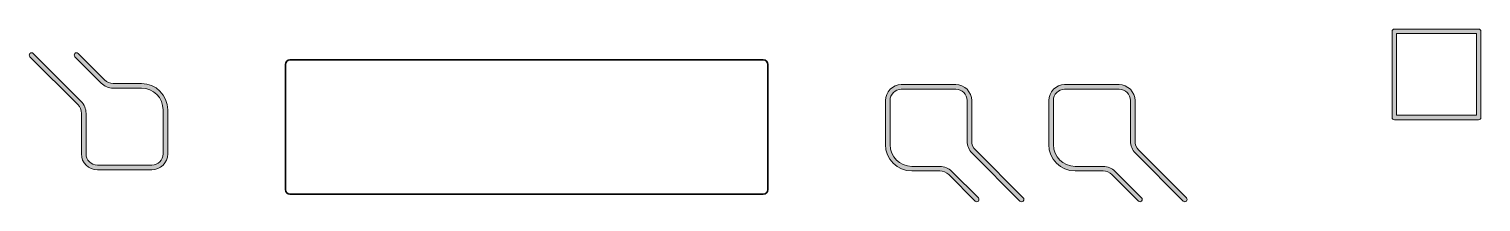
# Model space of a CAD drawing. Header units: inches. Extents: x 94 to 254, y -111 to -92.
import ezdxf

# ---------------------------------------------------------------- set-up
doc = ezdxf.new("R2010")
doc.units = ezdxf.units.IN
doc.header["$MEASUREMENT"] = 0
doc.layers.add('decoupeINt', color=7, linetype='Continuous')

# ---------------------------------------------------------------- blocks, each defined once
blk = doc.blocks.new('block 2')
at = {"layer": 'decoupeINt', "true_color": 0xcc6566}
h = blk.add_hatch(color=13, dxfattribs=at)
h.dxf.hatch_style = 2
edge = h.paths.add_edge_path()
edge.add_spline(control_points=[(106.04, -97.97), (106.04, -97.97), (102.94, -97.97), (102.94, -97.97), (102.58, -97.97), (102.23, -97.83), (101.97, -97.57), (101.97, -97.57), (99.06, -94.66), (99.06, -94.66), (98.96, -94.56), (98.8, -94.56), (98.71, -94.66), (98.61, -94.76), (98.61, -94.92), (98.71, -95.02), (98.71, -95.02), (101.62, -97.93), (101.62, -97.93), (101.97, -98.28), (102.44, -98.48), (102.94, -98.48), (102.94, -98.48), (106.04, -98.48), (106.04, -98.48), (107.36, -98.48), (108.43, -99.55), (108.43, -100.87), (108.43, -100.87), (108.43, -105.73), (108.43, -105.73), (108.43, -106.41), (107.87, -106.97), (107.19, -106.97), (107.19, -106.97), (101.19, -106.97), (101.19, -106.97), (100.5, -106.97), (99.94, -106.41), (99.94, -105.73), (99.94, -105.73), (99.94, -101.26), (99.94, -101.26), (99.94, -100.76), (99.74, -100.29), (99.39, -99.94), (99.39, -99.94), (94.11, -94.66), (94.11, -94.66), (94.02, -94.57), (93.85, -94.57), (93.76, -94.66), (93.66, -94.76), (93.66, -94.92), (93.76, -95.02), (93.76, -95.02), (99.03, -100.29), (99.03, -100.29), (99.29, -100.55), (99.43, -100.9), (99.43, -101.26), (99.43, -101.26), (99.43, -105.73), (99.43, -105.73), (99.43, -106.69), (100.22, -107.48), (101.19, -107.48), (101.19, -107.48), (107.19, -107.48), (107.19, -107.48), (108.15, -107.48), (108.94, -106.69), (108.94, -105.73), (108.94, -105.73), (108.94, -100.87), (108.94, -100.87), (108.94, -99.28), (107.64, -97.97), (106.04, -97.97)], knot_values=[0, 0, 0, 0, 1, 1, 1, 2, 2, 2, 3, 3, 3, 4, 4, 4, 5, 5, 5, 6, 6, 6, 7, 7, 7, 8, 8, 8, 9, 9, 9, 10, 10, 10, 11, 11, 11, 12, 12, 12, 13, 13, 13, 14, 14, 14, 15, 15, 15, 16, 16, 16, 17, 17, 17, 18, 18, 18, 19, 19, 19, 20, 20, 20, 21, 21, 21, 22, 22, 22, 23, 23, 23, 24, 24, 24, 25, 25, 25, 26, 26, 26, 26], degree=3, periodic=1)
h = blk.add_hatch(color=13, dxfattribs=at)
h.dxf.hatch_style = 2
edge = h.paths.add_edge_path()
edge.add_spline(control_points=[(197.97, -105.29), (197.71, -105.03), (197.57, -104.68), (197.57, -104.31), (197.57, -104.31), (197.57, -99.85), (197.57, -99.85), (197.57, -98.89), (196.78, -98.1), (195.81, -98.1), (195.81, -98.1), (189.81, -98.1), (189.81, -98.1), (188.85, -98.1), (188.06, -98.89), (188.06, -99.85), (188.06, -99.85), (188.06, -104.71), (188.06, -104.71), (188.06, -106.3), (189.36, -107.6), (190.96, -107.6), (190.96, -107.6), (194.06, -107.6), (194.06, -107.6), (194.42, -107.6), (194.77, -107.75), (195.03, -108.01), (195.03, -108.01), (197.94, -110.92), (197.94, -110.92), (198.04, -111.02), (198.2, -111.02), (198.3, -110.92), (198.39, -110.82), (198.39, -110.66), (198.3, -110.56), (198.3, -110.56), (195.38, -107.65), (195.38, -107.65), (195.03, -107.3), (194.56, -107.1), (194.06, -107.1), (194.06, -107.1), (190.96, -107.1), (190.96, -107.1), (189.64, -107.1), (188.57, -106.03), (188.57, -104.71), (188.57, -104.71), (188.57, -99.85), (188.57, -99.85), (188.57, -99.16), (189.13, -98.6), (189.81, -98.6), (189.81, -98.6), (195.81, -98.6), (195.81, -98.6), (196.5, -98.6), (197.06, -99.16), (197.06, -99.85), (197.06, -99.85), (197.06, -104.31), (197.06, -104.31), (197.06, -104.82), (197.26, -105.29), (197.61, -105.64), (197.61, -105.64), (202.89, -110.92), (202.89, -110.92), (202.94, -110.97), (203, -110.99), (203.07, -110.99), (203.13, -110.99), (203.2, -110.97), (203.24, -110.92), (203.34, -110.82), (203.34, -110.66), (203.24, -110.56), (203.24, -110.56), (197.97, -105.29), (197.97, -105.29)], knot_values=[0, 0, 0, 0, 1, 1, 1, 2, 2, 2, 3, 3, 3, 4, 4, 4, 5, 5, 5, 6, 6, 6, 7, 7, 7, 8, 8, 8, 9, 9, 9, 10, 10, 10, 11, 11, 11, 12, 12, 12, 13, 13, 13, 14, 14, 14, 15, 15, 15, 16, 16, 16, 17, 17, 17, 18, 18, 18, 19, 19, 19, 20, 20, 20, 21, 21, 21, 22, 22, 22, 23, 23, 23, 24, 24, 24, 25, 25, 25, 26, 26, 26, 27, 27, 27, 27], degree=3, periodic=1)
h = blk.add_hatch(color=13, dxfattribs=at)
h.dxf.hatch_style = 2
edge = h.paths.add_edge_path()
edge.add_spline(control_points=[(221.24, -110.56), (221.24, -110.56), (215.97, -105.29), (215.97, -105.29), (215.71, -105.03), (215.57, -104.68), (215.57, -104.31), (215.57, -104.31), (215.57, -99.85), (215.57, -99.85), (215.57, -98.89), (214.78, -98.1), (213.81, -98.1), (213.81, -98.1), (207.81, -98.1), (207.81, -98.1), (206.85, -98.1), (206.06, -98.89), (206.06, -99.85), (206.06, -99.85), (206.06, -104.71), (206.06, -104.71), (206.06, -106.3), (207.36, -107.6), (208.96, -107.6), (208.96, -107.6), (212.06, -107.6), (212.06, -107.6), (212.42, -107.6), (212.77, -107.75), (213.03, -108.01), (213.03, -108.01), (215.94, -110.92), (215.94, -110.92), (216.04, -111.02), (216.2, -111.02), (216.3, -110.92), (216.39, -110.82), (216.39, -110.66), (216.3, -110.56), (216.3, -110.56), (213.38, -107.65), (213.38, -107.65), (213.03, -107.3), (212.56, -107.1), (212.06, -107.1), (212.06, -107.1), (208.96, -107.1), (208.96, -107.1), (207.64, -107.1), (206.57, -106.03), (206.57, -104.71), (206.57, -104.71), (206.57, -99.85), (206.57, -99.85), (206.57, -99.16), (207.13, -98.6), (207.81, -98.6), (207.81, -98.6), (213.81, -98.6), (213.81, -98.6), (214.5, -98.6), (215.06, -99.16), (215.06, -99.85), (215.06, -99.85), (215.06, -104.31), (215.06, -104.31), (215.06, -104.82), (215.26, -105.29), (215.61, -105.64), (215.61, -105.64), (220.89, -110.92), (220.89, -110.92), (220.94, -110.97), (221, -110.99), (221.07, -110.99), (221.13, -110.99), (221.2, -110.97), (221.24, -110.92), (221.34, -110.82), (221.34, -110.66), (221.24, -110.56)], knot_values=[0, 0, 0, 0, 1, 1, 1, 2, 2, 2, 3, 3, 3, 4, 4, 4, 5, 5, 5, 6, 6, 6, 7, 7, 7, 8, 8, 8, 9, 9, 9, 10, 10, 10, 11, 11, 11, 12, 12, 12, 13, 13, 13, 14, 14, 14, 15, 15, 15, 16, 16, 16, 17, 17, 17, 18, 18, 18, 19, 19, 19, 20, 20, 20, 21, 21, 21, 22, 22, 22, 23, 23, 23, 24, 24, 24, 25, 25, 25, 26, 26, 26, 27, 27, 27, 27], degree=3, periodic=1)
at = {"layer": 'decoupeINt', "lineweight": 0}
for points, knots in [([(106.04, -97.97), (106.04, -97.97), (102.94, -97.97), (102.94, -97.97), (102.58, -97.97), (102.23, -97.83), (101.97, -97.57), (101.97, -97.57), (99.06, -94.66), (99.06, -94.66), (98.96, -94.56), (98.8, -94.56), (98.71, -94.66), (98.61, -94.76), (98.61, -94.92), (98.71, -95.02), (98.71, -95.02), (101.62, -97.93), (101.62, -97.93), (101.97, -98.28), (102.44, -98.48), (102.94, -98.48), (102.94, -98.48), (106.04, -98.48), (106.04, -98.48), (107.36, -98.48), (108.43, -99.55), (108.43, -100.87), (108.43, -100.87), (108.43, -105.73), (108.43, -105.73), (108.43, -106.41), (107.87, -106.97), (107.19, -106.97), (107.19, -106.97), (101.19, -106.97), (101.19, -106.97), (100.5, -106.97), (99.94, -106.41), (99.94, -105.73), (99.94, -105.73), (99.94, -101.26), (99.94, -101.26), (99.94, -100.76), (99.74, -100.29), (99.39, -99.94), (99.39, -99.94), (94.11, -94.66), (94.11, -94.66), (94.02, -94.57), (93.85, -94.57), (93.76, -94.66), (93.66, -94.76), (93.66, -94.92), (93.76, -95.02), (93.76, -95.02), (99.03, -100.29), (99.03, -100.29), (99.29, -100.55), (99.43, -100.9), (99.43, -101.26), (99.43, -101.26), (99.43, -105.73), (99.43, -105.73), (99.43, -106.69), (100.22, -107.48), (101.19, -107.48), (101.19, -107.48), (107.19, -107.48), (107.19, -107.48), (108.15, -107.48), (108.94, -106.69), (108.94, -105.73), (108.94, -105.73), (108.94, -100.87), (108.94, -100.87), (108.94, -99.28), (107.64, -97.97), (106.04, -97.97)], [0, 0, 0, 0, 1, 1, 1, 2, 2, 2, 3, 3, 3, 4, 4, 4, 5, 5, 5, 6, 6, 6, 7, 7, 7, 8, 8, 8, 9, 9, 9, 10, 10, 10, 11, 11, 11, 12, 12, 12, 13, 13, 13, 14, 14, 14, 15, 15, 15, 16, 16, 16, 17, 17, 17, 18, 18, 18, 19, 19, 19, 20, 20, 20, 21, 21, 21, 22, 22, 22, 23, 23, 23, 24, 24, 24, 25, 25, 25, 26, 26, 26, 26]), ([(197.97, -105.29), (197.71, -105.03), (197.57, -104.68), (197.57, -104.31), (197.57, -104.31), (197.57, -99.85), (197.57, -99.85), (197.57, -98.89), (196.78, -98.1), (195.81, -98.1), (195.81, -98.1), (189.81, -98.1), (189.81, -98.1), (188.85, -98.1), (188.06, -98.89), (188.06, -99.85), (188.06, -99.85), (188.06, -104.71), (188.06, -104.71), (188.06, -106.3), (189.36, -107.6), (190.96, -107.6), (190.96, -107.6), (194.06, -107.6), (194.06, -107.6), (194.42, -107.6), (194.77, -107.75), (195.03, -108.01), (195.03, -108.01), (197.94, -110.92), (197.94, -110.92), (198.04, -111.02), (198.2, -111.02), (198.3, -110.92), (198.39, -110.82), (198.39, -110.66), (198.3, -110.56), (198.3, -110.56), (195.38, -107.65), (195.38, -107.65), (195.03, -107.3), (194.56, -107.1), (194.06, -107.1), (194.06, -107.1), (190.96, -107.1), (190.96, -107.1), (189.64, -107.1), (188.57, -106.03), (188.57, -104.71), (188.57, -104.71), (188.57, -99.85), (188.57, -99.85), (188.57, -99.16), (189.13, -98.6), (189.81, -98.6), (189.81, -98.6), (195.81, -98.6), (195.81, -98.6), (196.5, -98.6), (197.06, -99.16), (197.06, -99.85), (197.06, -99.85), (197.06, -104.31), (197.06, -104.31), (197.06, -104.82), (197.26, -105.29), (197.61, -105.64), (197.61, -105.64), (202.89, -110.92), (202.89, -110.92), (202.94, -110.97), (203, -110.99), (203.07, -110.99), (203.13, -110.99), (203.2, -110.97), (203.24, -110.92), (203.34, -110.82), (203.34, -110.66), (203.24, -110.56), (203.24, -110.56), (197.97, -105.29), (197.97, -105.29)], [0, 0, 0, 0, 1, 1, 1, 2, 2, 2, 3, 3, 3, 4, 4, 4, 5, 5, 5, 6, 6, 6, 7, 7, 7, 8, 8, 8, 9, 9, 9, 10, 10, 10, 11, 11, 11, 12, 12, 12, 13, 13, 13, 14, 14, 14, 15, 15, 15, 16, 16, 16, 17, 17, 17, 18, 18, 18, 19, 19, 19, 20, 20, 20, 21, 21, 21, 22, 22, 22, 23, 23, 23, 24, 24, 24, 25, 25, 25, 26, 26, 26, 27, 27, 27, 27]), ([(221.24, -110.56), (221.24, -110.56), (215.97, -105.29), (215.97, -105.29), (215.71, -105.03), (215.57, -104.68), (215.57, -104.31), (215.57, -104.31), (215.57, -99.85), (215.57, -99.85), (215.57, -98.89), (214.78, -98.1), (213.81, -98.1), (213.81, -98.1), (207.81, -98.1), (207.81, -98.1), (206.85, -98.1), (206.06, -98.89), (206.06, -99.85), (206.06, -99.85), (206.06, -104.71), (206.06, -104.71), (206.06, -106.3), (207.36, -107.6), (208.96, -107.6), (208.96, -107.6), (212.06, -107.6), (212.06, -107.6), (212.42, -107.6), (212.77, -107.75), (213.03, -108.01), (213.03, -108.01), (215.94, -110.92), (215.94, -110.92), (216.04, -111.02), (216.2, -111.02), (216.3, -110.92), (216.39, -110.82), (216.39, -110.66), (216.3, -110.56), (216.3, -110.56), (213.38, -107.65), (213.38, -107.65), (213.03, -107.3), (212.56, -107.1), (212.06, -107.1), (212.06, -107.1), (208.96, -107.1), (208.96, -107.1), (207.64, -107.1), (206.57, -106.03), (206.57, -104.71), (206.57, -104.71), (206.57, -99.85), (206.57, -99.85), (206.57, -99.16), (207.13, -98.6), (207.81, -98.6), (207.81, -98.6), (213.81, -98.6), (213.81, -98.6), (214.5, -98.6), (215.06, -99.16), (215.06, -99.85), (215.06, -99.85), (215.06, -104.31), (215.06, -104.31), (215.06, -104.82), (215.26, -105.29), (215.61, -105.64), (215.61, -105.64), (220.89, -110.92), (220.89, -110.92), (220.94, -110.97), (221, -110.99), (221.07, -110.99), (221.13, -110.99), (221.2, -110.97), (221.24, -110.92), (221.34, -110.82), (221.34, -110.66), (221.24, -110.56)], [0, 0, 0, 0, 1, 1, 1, 2, 2, 2, 3, 3, 3, 4, 4, 4, 5, 5, 5, 6, 6, 6, 7, 7, 7, 8, 8, 8, 9, 9, 9, 10, 10, 10, 11, 11, 11, 12, 12, 12, 13, 13, 13, 14, 14, 14, 15, 15, 15, 16, 16, 16, 17, 17, 17, 18, 18, 18, 19, 19, 19, 20, 20, 20, 21, 21, 21, 22, 22, 22, 23, 23, 23, 24, 24, 24, 25, 25, 25, 26, 26, 26, 27, 27, 27, 27])]:
    blk.add_open_spline(points, degree=3, knots=knots, dxfattribs=at)

msp = doc.modelspace()

# ---------------------------------------------------------------- hatches: boundary and pattern name
at = {"layer": 'decoupeINt', "true_color": 0xcc6566}
h = msp.add_hatch(color=13, dxfattribs=at)
h.dxf.hatch_style = 2
edge = h.paths.add_edge_path()
edge.add_spline(control_points=[(253.45, -91.98), (253.45, -91.98), (244.16, -91.98), (244.16, -91.98), (244.02, -91.98), (243.91, -92.09), (243.91, -92.23), (243.91, -92.23), (243.91, -101.72), (243.91, -101.72), (243.91, -101.86), (244.02, -101.97), (244.16, -101.97), (244.16, -101.97), (253.45, -101.97), (253.45, -101.97), (253.59, -101.97), (253.7, -101.86), (253.7, -101.72), (253.7, -101.72), (253.7, -92.23), (253.7, -92.23), (253.7, -92.09), (253.59, -91.98), (253.45, -91.98)], knot_values=[0, 0, 0, 0, 1, 1, 1, 2, 2, 2, 3, 3, 3, 4, 4, 4, 5, 5, 5, 6, 6, 6, 7, 7, 7, 8, 8, 8, 8], degree=3, periodic=1)
h.paths.add_polyline_path([(253.2, -101.47), (244.41, -101.47), (244.41, -92.48), (253.2, -92.48)])

# ---------------------------------------------------------------- linework, layer by layer
at = {"layer": 'decoupeINt', "lineweight": 0}
msp.add_lwpolyline([(253.2, -101.47), (244.41, -101.47), (244.41, -92.48), (253.2, -92.48), (253.2, -101.47)], dxfattribs=at)
msp.add_open_spline([(253.45, -91.98), (253.45, -91.98), (244.16, -91.98), (244.16, -91.98), (244.02, -91.98), (243.91, -92.09), (243.91, -92.23), (243.91, -92.23), (243.91, -101.72), (243.91, -101.72), (243.91, -101.86), (244.02, -101.97), (244.16, -101.97), (244.16, -101.97), (253.45, -101.97), (253.45, -101.97), (253.59, -101.97), (253.7, -101.86), (253.7, -101.72), (253.7, -101.72), (253.7, -92.23), (253.7, -92.23), (253.7, -92.09), (253.59, -91.98), (253.45, -91.98)], degree=3, knots=[0, 0, 0, 0, 1, 1, 1, 2, 2, 2, 3, 3, 3, 4, 4, 4, 5, 5, 5, 6, 6, 6, 7, 7, 7, 8, 8, 8, 8], dxfattribs=at)
at = {"layer": 'decoupeINt', "color": 13, "lineweight": 35, "true_color": 0xcc6566}
msp.add_open_spline([(174.59, -110.16), (174.59, -110.16), (122.41, -110.16), (122.41, -110.16), (122.14, -110.16), (121.91, -109.94), (121.91, -109.66), (121.91, -109.66), (121.91, -95.88), (121.91, -95.88), (121.91, -95.61), (122.14, -95.38), (122.41, -95.38), (122.41, -95.38), (174.59, -95.38), (174.59, -95.38), (174.87, -95.38), (175.09, -95.61), (175.09, -95.88), (175.09, -95.88), (175.09, -109.66), (175.09, -109.66), (175.09, -109.94), (174.87, -110.16), (174.59, -110.16)], degree=3, knots=[0, 0, 0, 0, 1, 1, 1, 2, 2, 2, 3, 3, 3, 4, 4, 4, 5, 5, 5, 6, 6, 6, 7, 7, 7, 8, 8, 8, 8], dxfattribs=at)

# ---------------------------------------------------------------- block references
at = {"layer": 'decoupeINt'}
msp.add_blockref('block 2', (0, 0), dxfattribs=at)

doc.saveas('drawing.dxf')
